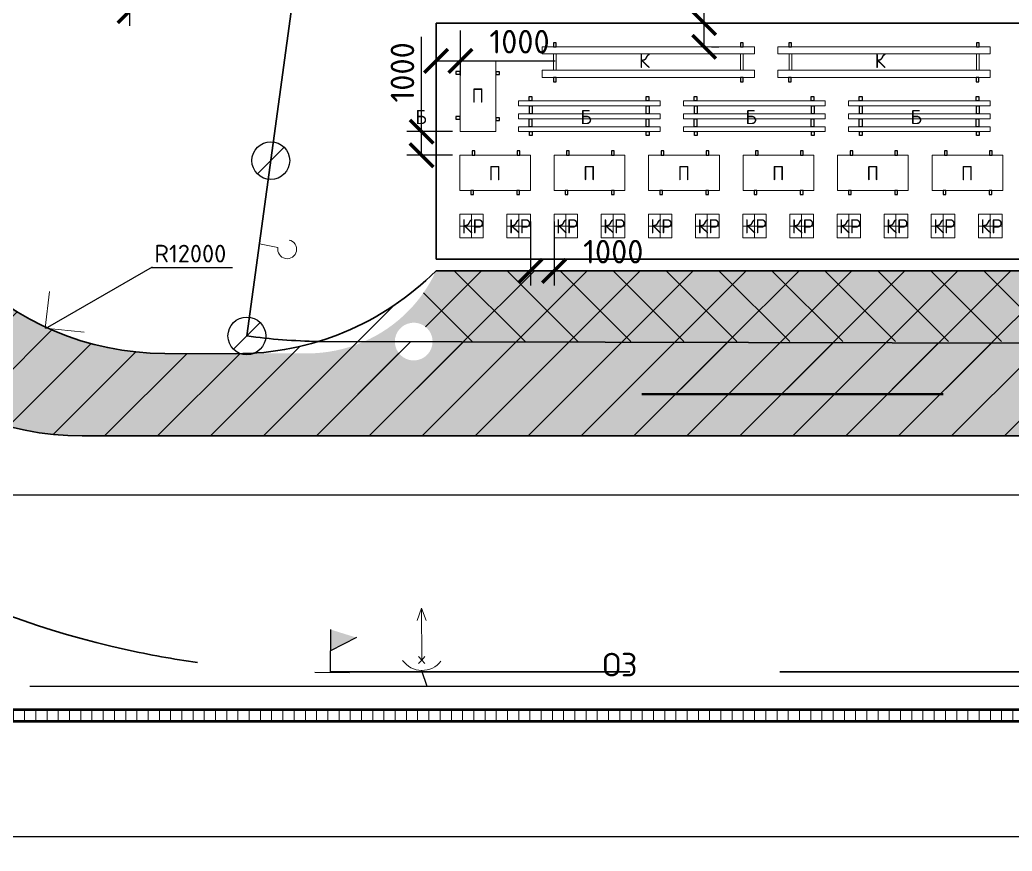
# Model space of a CAD drawing. Header units: millimetres. Extents: x -782 to 10910, y 3841 to 13237.
# Drawn here: x 7085.2 to 7169.4, y 7284.8 to 7355.3 of the extents above; entities that cross this region are included whole.
import ezdxf

# ---------------------------------------------------------------- set-up
doc = ezdxf.new("R2010")
doc.units = ezdxf.units.MM
doc.linetypes.add('штриховая2', pattern=[9.525, 6.35, -3.175])
for name, color, linetype, lineweight in [('!ОНенес!', 6, 'Continuous', 40), ('красный', 1, 'Continuous', 30), ('Тонкая 0.3', 140, 'Continuous', 25)]:
    doc.layers.add(name, color=color, linetype=linetype, lineweight=lineweight)
doc.layers.add('1', color=7, linetype='Continuous')
doc.styles.add('2.5', font='isocpeur.ttf', dxfattribs={"height": 2})
doc.styles.add('Isocpeur', font='isocpeur.ttf')
doc.dimstyles.new('М500 стройгенп', dxfattribs={"dimtxt": 2, "dimasz": 2, "dimexe": 1.25, "dimexo": 0.625, "dimtad": 1, "dimlfac": 500, "dimtxsty": '2.5', "dimblk": 'ARCHTICK', "dimcen": 2.5, "dimadec": 0, "dimazin": 0, "dimtfac": 1, "dimtmove": 0, "dimatfit": 3, "dimfxl": 1, "dimarcsym": 0})
pattern_1 = [(50, (7700.4316, 2863.231), (4.5546167, -0.398477), [0.47625, -5.23875]), (355, (7700.4316, 2863.231), (-0.8810855, 4.776421), [0.381, -4.1910146]), (100.45144, (7700.811, 2863.198), (3.673531, 4.377944), [0.40475, -4.452256]), (46.1842, (7700.4316, 2864.501), (6.776976, -1.051058), [0.714375, -7.858125]), (96.63556, (7700.9964, 2864.4134), (5.935103, 6.185653), [0.607126, -6.67839]), (351.18415, (7700.4316, 2864.501), (5.935103, 6.185653), [0.571499, -6.286493]), (21, (7701.0666, 2864.1835), (3.7903598, -2.55663), [0.47625, -5.23875]), (326, (7701.0666, 2864.1835), (1.5450507, 4.604699), [0.381, -4.191]), (71.45144, (7701.3825, 2863.9704), (5.3354105, 2.0480692), [0.40475, -4.4522484]), (37.5, (7700.4316, 2863.231), (0.0772151, 2.11387597), [0, -4.1402, 0, -4.2545, 0, -4.206875]), (7.5, (7700.4316, 2863.231), (1.6704916, 2.5045144), [0, -2.4257, 0, -4.04495, 0, -1.603375]), (327.5, (7699.0156, 2863.231), (3.3897649, -0.1432186), [0, -1.5875, 0, -4.953, 0, -6.57225]), (317.5, (7698.3806, 2863.231), (3.7032295, 0.6356623), [0, -2.06375, 0, -3.2893, 0, -4.66725])]
pattern_2 = [(45, (7700.4316, 2863.231), (-2.245064, 2.245064), [])]

# ---------------------------------------------------------------- blocks, each defined once
blk = doc.blocks.new('_ArchTick')
at = {"color": 0, "linetype": 'ByBlock', "const_width": 0.15}
blk.add_lwpolyline([(-0.5, -0.5), (0.5, 0.5)], dxfattribs=at)
blk = doc.blocks.new('*D325')
at = {"color": 0, "lineweight": -2, "transparency": 16777216}
for p, q in [((7120.486, 7354.413), (7120.486, 7350.588)), ((7122.546, 7354.413), (7122.546, 7350.588)), ((7120.486, 7351.838), (7122.546, 7351.838)), ((7122.546, 7351.838), (7130.596, 7351.838))]:
    blk.add_line(p, q, dxfattribs=at)
at = {"layer": 'Defpoints', "color": 0, "lineweight": 25, "transparency": 16777216}
for p in [(7120.486, 7355.038), (7122.546, 7355.038), (7122.546, 7351.838)]:
    blk.add_point(p, dxfattribs=at)
at = {"color": 0, "lineweight": -2, "transparency": 16777216, "xscale": 2, "yscale": 2, "zscale": 2, "rotation": 180}
blk.add_blockref('_ArchTick', (7120.486, 7351.838), dxfattribs=at)
at = {"color": 0, "lineweight": -2, "transparency": 16777216, "xscale": 2, "yscale": 2, "zscale": 2}
blk.add_blockref('_ArchTick', (7122.546, 7351.838), dxfattribs=at)
at = {"color": 0, "lineweight": 20, "transparency": 16777216, "insert": (7127.571, 7353.463), "char_height": 2, "attachment_point": 5, "style": '2.5'}
blk.add_mtext('1000', dxfattribs=at)
blk = doc.blocks.new('*D326')
at = {"color": 0, "lineweight": -2, "transparency": 16777216}
for p, q in [((7119.264, 7345.838), (7119.264, 7353.888)), ((7121.873, 7345.838), (7118.014, 7345.838)), ((7119.264, 7343.838), (7119.264, 7345.838)), ((7121.873, 7343.838), (7118.014, 7343.838))]:
    blk.add_line(p, q, dxfattribs=at)
at = {"layer": 'Defpoints', "color": 0, "lineweight": 25, "transparency": 16777216}
for p in [(7119.264, 7345.838), (7122.498, 7345.838), (7122.498, 7343.838)]:
    blk.add_point(p, dxfattribs=at)
at = {"color": 0, "lineweight": -2, "transparency": 16777216, "xscale": 2, "yscale": 2, "zscale": 2}
for p, rotation in [((7119.264, 7345.838), 90), ((7119.264, 7343.838), 270)]:
    blk.add_blockref('_ArchTick', p, dxfattribs=dict(at, rotation=rotation))
at = {"color": 0, "lineweight": 20, "transparency": 16777216, "insert": (7117.639, 7350.863), "char_height": 2, "attachment_point": 5, "rotation": 90, "style": '2.5'}
blk.add_mtext('1000', dxfattribs=at)
blk = doc.blocks.new('*D327')
at = {"color": 0, "lineweight": -2, "transparency": 16777216}
for p, q in [((7128.498, 7338.213), (7128.498, 7332.788)), ((7130.498, 7338.213), (7130.498, 7332.788)), ((7128.498, 7334.038), (7130.498, 7334.038)), ((7130.498, 7334.038), (7138.548, 7334.038))]:
    blk.add_line(p, q, dxfattribs=at)
at = {"layer": 'Defpoints', "color": 0, "lineweight": 25, "transparency": 16777216}
for p in [(7128.498, 7338.838), (7130.498, 7338.838), (7130.498, 7334.038)]:
    blk.add_point(p, dxfattribs=at)
at = {"color": 0, "lineweight": -2, "transparency": 16777216, "xscale": 2, "yscale": 2, "zscale": 2, "rotation": 180}
blk.add_blockref('_ArchTick', (7128.498, 7334.038), dxfattribs=at)
at = {"color": 0, "lineweight": -2, "transparency": 16777216, "xscale": 2, "yscale": 2, "zscale": 2}
blk.add_blockref('_ArchTick', (7130.498, 7334.038), dxfattribs=at)
at = {"color": 0, "lineweight": 20, "transparency": 16777216, "insert": (7135.523, 7335.663), "char_height": 2, "attachment_point": 5, "style": '2.5'}
blk.add_mtext('1000', dxfattribs=at)
blk = doc.blocks.new('*D328')
at = {"color": 0, "lineweight": -2, "transparency": 16777216}
for p, q in [((7143.233, 7355.038), (7143.233, 7363.088)), ((7143.233, 7353.038), (7143.233, 7355.038)), ((7143.858, 7355.038), (7144.483, 7355.038)), ((7143.858, 7353.038), (7144.483, 7353.038))]:
    blk.add_line(p, q, dxfattribs=at)
at = {"layer": 'Defpoints', "color": 0, "lineweight": 25, "transparency": 16777216}
for p in [(7143.233, 7355.038), (7143.233, 7355.038), (7143.233, 7353.038)]:
    blk.add_point(p, dxfattribs=at)
at = {"color": 0, "lineweight": -2, "transparency": 16777216, "xscale": 2, "yscale": 2, "zscale": 2}
for p, rotation in [((7143.233, 7355.038), 90), ((7143.233, 7353.038), 270)]:
    blk.add_blockref('_ArchTick', p, dxfattribs=dict(at, rotation=rotation))
at = {"color": 0, "lineweight": 20, "transparency": 16777216, "insert": (7141.608, 7360.063), "char_height": 2, "attachment_point": 5, "rotation": 90, "style": '2.5'}
blk.add_mtext('1000', dxfattribs=at)
blk = doc.blocks.new('*D272')
at = {"color": 0, "lineweight": -2, "transparency": 16777216}
for p, q in [((7055.486, 7295.199), (7055.486, 7284.838)), ((7387.078, 7295.199), (7387.078, 7284.838)), ((7055.486, 7286.088), (7387.078, 7286.088))]:
    blk.add_line(p, q, dxfattribs=at)
at = {"layer": 'Defpoints', "color": 0, "lineweight": 25, "transparency": 16777216}
for p in [(7055.486, 7295.824), (7387.078, 7295.824), (7387.078, 7286.088)]:
    blk.add_point(p, dxfattribs=at)
at = {"color": 0, "lineweight": -2, "transparency": 16777216, "xscale": 2, "yscale": 2, "zscale": 2, "rotation": 180}
blk.add_blockref('_ArchTick', (7055.486, 7286.088), dxfattribs=at)
at = {"color": 0, "lineweight": -2, "transparency": 16777216, "xscale": 2, "yscale": 2, "zscale": 2}
blk.add_blockref('_ArchTick', (7387.078, 7286.088), dxfattribs=at)
at = {"color": 0, "lineweight": 20, "transparency": 16777216, "insert": (7219.089, 7287.713), "char_height": 2, "attachment_point": 5, "style": '2.5'}
blk.add_mtext('165000', dxfattribs=at)
blk = doc.blocks.new('*D276')
at = {"color": 0, "lineweight": -2, "transparency": 16777216}
for p, q in [((7094.486, 7371.913), (7094.486, 7354.804)), ((7328.486, 7371.913), (7328.486, 7354.804)), ((7328.486, 7356.054), (7094.486, 7356.054))]:
    blk.add_line(p, q, dxfattribs=at)
at = {"layer": 'Defpoints', "color": 0, "lineweight": 25, "transparency": 16777216}
for p in [(7094.486, 7372.538), (7328.486, 7372.538), (7094.486, 7356.054)]:
    blk.add_point(p, dxfattribs=at)
at = {"color": 0, "lineweight": -2, "transparency": 16777216, "xscale": 2, "yscale": 2, "zscale": 2, "rotation": 180}
blk.add_blockref('_ArchTick', (7094.486, 7356.054), dxfattribs=at)
at = {"color": 0, "lineweight": -2, "transparency": 16777216, "xscale": 2, "yscale": 2, "zscale": 2}
blk.add_blockref('_ArchTick', (7328.486, 7356.054), dxfattribs=at)
at = {"color": 0, "lineweight": 25, "transparency": 16777216, "insert": (7211.486, 7357.679), "char_height": 2, "attachment_point": 5, "style": '2.5'}
blk.add_mtext('117000', dxfattribs=at)

msp = doc.modelspace()

# ---------------------------------------------------------------- hatches: boundary and pattern name
at = {"layer": '!ОНенес!', "lineweight": 40}
h = msp.add_hatch(color=7, dxfattribs=at)
h.paths.add_polyline_path([(7143.676174, 7322.141528), (7143.676174, 7323.581409), (7137.946702, 7323.581409)])
h.paths.add_polyline_path([(7143.676174, 7323.581409), (7143.676174, 7325.021289), (7137.946702, 7323.581409)])
at = {"lineweight": 20}
h = msp.add_hatch(dxfattribs=at)
h.set_pattern_fill('ANSI31', color=256, scale=0.3, angle=45)
h.set_pattern_definition([(90, (4875.7906, 4237.0282), (-0.9525, 2e-16), [])])
h.paths.add_polyline_path([(7387.078177, 7569.767246), (7386.078177, 7569.767246), (7055.485539, 7569.767246), (7056.485539, 7568.767246), (7386.078177, 7568.767246)])
h.paths.add_polyline_path([(7386.078177, 7296.824293), (7056.485539, 7296.824293), (7055.485539, 7295.824293), (7387.078177, 7295.824293)])
at = {"lineweight": 25}
h = msp.add_hatch(dxfattribs=at)
h.set_pattern_fill('ANSI31', color=256)
h.set_pattern_definition(pattern_2)
h.paths.add_polyline_path([(7332.239982, 7327.038405), (7326.703297, 7327.038405), (7326.703297, 7320.038405), (7331.283022, 7320.038405)])
h.paths.add_polyline_path([(7304.592886, 7329.623728), (7304.906338, 7331.922209, -0.033531004), (7302.485539, 7334.038405), (7120.485539, 7334.038405, -0.033546474), (7118.063561, 7331.921309), (7118.37767, 7329.623657, -0.454591532), (7120.194385, 7328.038405), (7302.776693, 7328.038405, -0.454492205)])
h.paths.add_polyline_path([(7330.682975, 7548.284564), (7329.603499, 7548.391863, -0.097320235), (7321.432748, 7544.044975), (7091.688062, 7544.038439), (7090.592876, 7536.027341, -0.071737884), (7097.369484, 7537.038124), (7103.514977, 7537.067842, -0.164269753), (7118.063561, 7532.1555), (7118.37767, 7534.453152, -0.374956444), (7116.994391, 7536.038405, -1), (7120.194385, 7536.038405), (7302.776693, 7536.038405, -1), (7305.976688, 7536.038405, -0.381458001), (7304.557288, 7534.448632), (7304.875257, 7532.10143, -0.164703998), (7319.456102, 7537.038405), (7332.206459, 7537.038405)])
h.paths.add_polyline_path([(7096.734983, 7538.165963, -1), (7097.054983, 7538.165963, -1)], flags=16)
h.paths.add_polyline_path([(7304.557288, 7534.448632, -0.447745786), (7302.776693, 7536.038405), (7120.194385, 7536.038405, -0.454591532), (7118.37767, 7534.453152), (7118.063561, 7532.1555, -0.033546474), (7120.485539, 7530.038405), (7302.515459, 7530.038835, -0.032682346), (7304.875257, 7532.10143)])
h.paths.add_polyline_path([(7232.360334, 7535.440804), (7232.360334, 7542.040804), (7227.560334, 7542.040804), (7227.560334, 7535.440804)], flags=24)
h.paths.add_polyline_path([(7232.360334, 7528.092303), (7232.360334, 7534.692303), (7227.560334, 7534.692303), (7227.560334, 7528.092303)], flags=9)
h.paths.add_polyline_path([(7132.422693, 7528.363405), (7138.622693, 7528.363405), (7138.622693, 7533.163405), (7132.422693, 7533.163405)], flags=9)
h = msp.add_hatch(dxfattribs=at)
h.set_pattern_fill('AR-CONC', color=256, scale=0.025)
h.set_pattern_definition(pattern_1)
h.paths.add_polyline_path([(7091.688057, 7544.038405), (7090.485539, 7544.038405, 0.085693329), (7082.438016, 7542.648963), (7082.444132, 7531.740171, -0.096812565), (7090.592876, 7536.027341)])
h.paths.add_polyline_path([(7082.444132, 7531.740171), (7082.438016, 7542.648963, 0.317259017), (7066.485539, 7520.038405), (7066.485539, 7344.038405, 0.414213562), (7090.485539, 7320.038405), (7091.688057, 7320.038405), (7090.731097, 7327.038405), (7090.592876, 7328.049468, -0.331250642), (7073.485539, 7351.038405), (7073.485539, 7513.038405, -0.170440016), (7078.75264, 7528.04102, -0.232505761), (7078.285541, 7528.991206, -0.671055341), (7080.34078, 7529.832964, -0.029601779)])
h.paths.add_polyline_path([(7079.743749, 7529.900254), (7085.143749, 7529.900254), (7085.143749, 7534.700254), (7079.743749, 7534.700254)], flags=25)
h.paths.add_polyline_path([(7066.91693, 7412.104554), (7073.51693, 7412.104554), (7073.51693, 7416.904554), (7066.91693, 7416.904554)], flags=24)
h.paths.add_polyline_path([(7068.410539, 7342.937114), (7075.010539, 7342.937114), (7075.010539, 7347.737114), (7068.410539, 7347.737114)], flags=24)
h.paths.add_polyline_path([(7066.298578, 7464.074933), (7069.988572, 7464.074933), (7069.988572, 7468.394926), (7066.298578, 7468.394926)], flags=9)
at = {"lineweight": 20}
h = msp.add_hatch(dxfattribs=at)
h.set_pattern_fill('AR-CONC', color=256, scale=0.025)
h.set_pattern_definition(pattern_1)
h.paths.add_polyline_path([(7384.078177, 7327.038405), (7332.239982, 7327.038405), (7331.283022, 7320.038405), (7384.078177, 7320.038405)])
edge = h.paths.add_edge_path()
edge.add_line((7332.239982, 7327.038405), (7313.394499, 7327.038405))
edge.add_arc((7313.394499, 7339.038791), 12.000386, 223.86662461, 270, ccw=False)
edge.add_line((7304.742762, 7330.722739), (7304.592886, 7329.623728))
edge.add_arc((7304.376691, 7328.038405), 1.599997, 0, 82.23429528, ccw=False)
edge.add_arc((7304.376691, 7328.038405), 1.599997, -180, 0, ccw=False)
edge.add_line((7302.776693, 7328.038405), (7120.194385, 7328.038405))
edge.add_arc((7118.594388, 7328.038405), 1.599997, -180, 0, ccw=False)
edge.add_arc((7118.594388, 7328.038405), 1.599997, 97.78457087, 180, ccw=False)
edge.add_line((7118.37767, 7329.623657), (7118.227528, 7330.721919))
edge.add_arc((7109.57658, 7339.038791), 12.000386, 270, 316.12794469, ccw=False)
edge.add_line((7109.57658, 7327.038405), (7090.731097, 7327.038405))
edge.add_line((7090.731097, 7327.038405), (7091.688057, 7320.038405))
edge.add_line((7091.688057, 7320.038405), (7331.283022, 7320.038405))
edge.add_line((7331.283022, 7320.038405), (7332.239982, 7327.038405))
edge = h.paths.add_edge_path()
edge.add_arc((7313.394499, 7339.038791), 12.000386, 204.62550124, 223.86662461, ccw=False)
edge.add_line((7302.485539, 7334.038405), (7209.73779, 7334.038405))
edge.add_arc((7208.603897, 7334.431193), 1.199998, 199.10645728, 340.89354272, ccw=False)
edge.add_line((7207.470005, 7334.038405), (7120.485539, 7334.038405))
edge.add_arc((7109.57658, 7339.038791), 12.000386, 316.12794469, 335.37449876, ccw=False)
edge.add_line((7118.227528, 7330.721919), (7118.37767, 7329.623657))
edge.add_arc((7118.594388, 7328.038405), 1.599997, 0, 97.78457087, ccw=False)
edge.add_line((7120.194385, 7328.038405), (7302.776693, 7328.038405))
edge.add_arc((7304.376691, 7328.038405), 1.599997, 82.23429528, 180, ccw=False)
edge.add_line((7304.592886, 7329.623728), (7304.742762, 7330.722739))
edge = h.paths.add_edge_path()
edge.add_line((7331.25819, 7544.038405), (7091.688057, 7544.038405))
edge.add_line((7091.688057, 7544.038405), (7090.731097, 7537.038405))
edge.add_line((7090.731097, 7537.038405), (7109.57658, 7537.038405))
edge.add_arc((7109.57658, 7525.038018), 12.000386, 43.87205531, 90, ccw=False)
edge.add_line((7118.227528, 7533.35489), (7118.37767, 7534.453152))
edge.add_arc((7118.594388, 7536.038405), 1.599997, 180, 262.21542913, ccw=False)
edge.add_arc((7118.594388, 7536.038405), 1.599997, 0, 180, ccw=False)
edge.add_line((7120.194385, 7536.038405), (7302.776693, 7536.038405))
edge.add_arc((7304.376691, 7536.038405), 1.599997, 0, 180, ccw=False)
edge.add_arc((7304.376691, 7536.038405), 1.599997, -83.51900907, 0, ccw=False)
edge.add_line((7304.557288, 7534.448632), (7304.875257, 7532.10143))
edge.add_arc((7364.317017, 7439.347623), 110.1662, 117.53133097, 122.65399107, ccw=False)
edge.add_line((7313.394499, 7537.038405), (7332.206459, 7537.038405))
edge.add_line((7332.206459, 7537.038405), (7331.25819, 7544.038405))
edge = h.paths.add_edge_path()
edge.add_line((7091.688057, 7544.038405), (7082.437162, 7544.038405))
edge.add_line((7082.437162, 7544.038405), (7082.441275, 7536.645836))
edge.add_arc((7085.485539, 7525.038405), 12, 90, 104.69589657, ccw=False)
edge.add_line((7085.485539, 7537.038405), (7090.731097, 7537.038405))
edge.add_line((7090.731097, 7537.038405), (7091.688057, 7544.038405))
edge = h.paths.add_edge_path()
edge.add_line((7304.875257, 7532.10143), (7304.557288, 7534.448632))
edge.add_arc((7304.376691, 7536.038405), 1.599997, 180, 276.48099093, ccw=False)
edge.add_line((7302.776693, 7536.038405), (7120.194385, 7536.038405))
edge.add_arc((7118.594388, 7536.038405), 1.599997, -97.78457087, 0, ccw=False)
edge.add_line((7118.37767, 7534.453152), (7118.227528, 7533.35489))
edge.add_arc((7109.57658, 7525.038018), 12.000386, 24.62550124, 43.87205531, ccw=False)
edge.add_line((7120.485539, 7530.038405), (7205.095409, 7530.038405))
edge.add_arc((7205.681386, 7528.991206), 1.199998, 60.7700888, 119.2299112, ccw=False)
edge.add_line((7206.267363, 7530.038405), (7302.485539, 7530.038405))
edge.add_arc((7304.625807, 7529.974798), 2.141212, 83.30987815, 178.29773268, ccw=False)
h.paths.add_polyline_path([(7206.43408, 7529.323169), (7209.674074, 7529.323169), (7209.674074, 7530.038405), (7206.43408, 7530.038405)])
h.paths.add_polyline_path([(7332.206459, 7537.038405), (7384.078177, 7537.038405), (7384.078177, 7544.038405), (7331.25819, 7544.038405)])
edge = h.paths.add_edge_path()
edge.add_arc((7090.485539, 7520.038405), 24, 109.59180627, 180)
edge.add_line((7066.485539, 7520.038405), (7066.485539, 7344.038405))
edge.add_arc((7090.485539, 7344.038405), 24, 180, 270)
edge.add_line((7090.485539, 7320.038405), (7091.688057, 7320.038405))
edge.add_line((7091.688057, 7320.038405), (7090.731097, 7327.038405))
edge.add_line((7090.731097, 7327.038405), (7085.485539, 7327.038405))
edge.add_arc((7062.514977, 7316.067842), 25.455844, 25.52877937, 64.47122063)
edge.add_line((7073.485539, 7339.038405), (7073.485539, 7525.038405))
edge.add_arc((7085.485539, 7525.038405), 12, 104.69589657, 180, ccw=False)
edge.add_line((7082.441275, 7536.645836), (7082.437935, 7542.648935))
at = {"lineweight": 25}
h = msp.add_hatch(dxfattribs=at)
h.set_pattern_fill('AR-CONC', color=256, scale=0.025)
h.set_pattern_definition(pattern_1)
h.paths.add_polyline_path([(7116.994391, 7328.038405, -0.374956444), (7118.37767, 7329.623657), (7118.227528, 7330.721919, -0.204033738), (7109.57658, 7327.038405), (7097.485539, 7327.038405, -0.072953131), (7090.592876, 7328.049468), (7091.688057, 7320.038405), (7325.203297, 7320.038405), (7325.203297, 7327.038405), (7313.394499, 7327.038405, -0.077886135), (7309.723201, 7327.613781), (7305.971666, 7327.911731, -0.96113778), (7302.776693, 7328.038405), (7120.194385, 7328.038405, -1)])
h.paths.add_polyline_path([(7066.91693, 7412.104554), (7073.51693, 7412.104554), (7073.51693, 7416.904554), (7066.91693, 7416.904554)], flags=24)
h.paths.add_polyline_path([(7068.410539, 7342.937114), (7075.010539, 7342.937114), (7075.010539, 7347.737114), (7068.410539, 7347.737114)], flags=24)
h.paths.add_polyline_path([(7066.298578, 7464.074933), (7069.988572, 7464.074933), (7069.988572, 7468.394926), (7066.298578, 7468.394926)], flags=9)
h.paths.add_polyline_path([(7232.360334, 7321.136005), (7232.360334, 7327.736005), (7227.560334, 7327.736005), (7227.560334, 7321.136005)], flags=24)
edge = h.paths.add_edge_path()
edge.add_arc((7090.485539, 7520.038405), 24, 109.59160183, 180)
edge.add_line((7066.485539, 7520.038405), (7066.485539, 7344.038405))
edge.add_arc((7090.485539, 7344.038405), 24, 180, 270)
edge.add_line((7090.485539, 7320.038405), (7091.688057, 7320.038405))
edge.add_line((7091.688057, 7320.038405), (7090.731097, 7327.038405))
edge.add_line((7090.731097, 7327.038405), (7090.592876, 7328.049468))
edge.add_arc((7097.485539, 7351.038405), 24, 180, 253.30994122, ccw=False)
edge.add_line((7073.485539, 7351.038405), (7073.485539, 7525.038405))
edge.add_arc((7085.485539, 7525.038405), 12, 104.69537151, 180, ccw=False)
edge.add_line((7082.441382, 7536.645864), (7082.438016, 7542.648963))
at = {"lineweight": 20}
h = msp.add_hatch(dxfattribs=at)
h.set_pattern_fill('ANSI31', color=256, angle=90)
h.set_pattern_definition([(135, (4875.7906, 4237.0282), (-2.245064, -2.245064), [])])
h.paths.add_polyline_path([(7120.485539, 7334.038405, -0.084176912), (7118.227528, 7330.721919), (7118.37767, 7329.623657, -0.454591532), (7120.194385, 7328.038405), (7302.776693, 7328.038405, -0.454492205), (7304.592886, 7329.623728), (7304.742762, 7330.722739, -0.084153049), (7302.485539, 7334.038405), (7209.73779, 7334.038405, -0.71189231), (7207.470005, 7334.038405)])
h.paths.add_polyline_path([(7120.194385, 7536.038405, -0.454591532), (7118.37767, 7534.453152), (7118.227528, 7533.35489, -0.084176912), (7120.485539, 7530.038405), (7205.095409, 7530.038405, -0.260759243), (7206.267363, 7530.038405), (7302.485539, 7530.038405, -0.083164554), (7304.710176, 7533.320035), (7304.557288, 7534.448632, -0.447745786), (7302.776693, 7536.038405)])
h.paths.add_polyline_path([(7206.436463, 7529.383558), (7211.836463, 7529.383558), (7211.836463, 7534.183558), (7206.436463, 7534.183558)], flags=9)
h.paths.add_polyline_path([(7340.141114, 7528.737472), (7345.141114, 7528.737472), (7345.141114, 7533.537472), (7340.141114, 7533.537472)], flags=9)
at = {"lineweight": 25}
h = msp.add_hatch(dxfattribs=at)
h.set_pattern_fill('ANSI31', color=256)
h.set_pattern_definition(pattern_2)
h.paths.add_polyline_path([(7097.485539, 7327.038405, -0.231549939), (7078.535096, 7336.311535), (7076.887833, 7324.262096, 0.151733284), (7090.485539, 7320.038405), (7325.203297, 7320.038405), (7325.203297, 7327.038405), (7318.267775, 7327.038405, -0.151593096), (7304.906338, 7331.922209), (7304.592886, 7329.623728, -0.375050339), (7305.976688, 7328.038405, -0.864868894), (7302.843202, 7327.581894), (7110.499441, 7328.047755, -0.057301705), (7105.105866, 7327.061753, -0.195696875), (7103.900628, 7327.012066, -0.004017398), (7103.514977, 7327.008967)])
h.paths.add_polyline_path([(7232.360334, 7321.136005), (7232.360334, 7327.736005), (7227.560334, 7327.736005), (7227.560334, 7321.136005)], flags=24)
h = msp.add_hatch(dxfattribs=at)
h.set_pattern_fill('ANSI31', color=256)
h.set_pattern_definition(pattern_2)
h.paths.add_polyline_path([(7325.203297, 7327.038405), (7318.267775, 7327.038405, -0.151593096), (7304.906338, 7331.922209), (7304.592886, 7329.623728, -0.375050339), (7305.976688, 7328.038405, -1), (7302.776693, 7328.038405), (7120.194385, 7328.038405, -1), (7116.994391, 7328.038405, -0.374956444), (7118.37767, 7329.623657), (7118.063561, 7331.921309, -0.164269753), (7103.514977, 7327.008967), (7097.485539, 7327.038405, -0.072953131), (7090.592876, 7328.049468), (7091.688057, 7320.038405), (7325.203297, 7320.038405)])
at = {"layer": 'Тонкая 0.3', "ltscale": 5}
msp.add_hatch(color=7, dxfattribs=at).paths.add_polyline_path([(7111.563389, 7303.620779), (7111.549662, 7301.829592), (7113.736811, 7302.942824)])

# ---------------------------------------------------------------- linework, layer by layer
at = {"layer": '!ОНенес!', "color": 7, "lineweight": 40}
msp.add_line((7163.497072, 7323.581409), (7137.946702, 7323.581409), dxfattribs=at)
at = {"lineweight": 30}
for p, q in [((7111.485539, 7380.038405), (7104.442203, 7328.517618)), ((7120.485539, 7355.038405), (7302.485539, 7355.038405)), ((7120.485539, 7345.038405), (7120.485539, 7355.038405)), ((7120.485539, 7335.038405), (7120.485539, 7345.038405)), ((7302.485539, 7335.038405), (7120.485539, 7335.038405)), ((7302.485539, 7334.038405), (7120.485539, 7334.038405)), ((7110.499441, 7328.047755), (7304.379875, 7327.578172)), ((7103.514977, 7327.008967), (7097.485539, 7327.038405)), ((7090.485539, 7320.038405), (7395.933366, 7320.038405))]:
    msp.add_line(p, q, dxfattribs=at)
at = {"lineweight": 20}
for p, q in [((7147.485539, 7353.038405), (7129.485539, 7353.038405)), ((7129.485539, 7353.038405), (7129.485539, 7352.438405)), ((7147.485539, 7352.438405), (7147.485539, 7353.038405)), ((7167.485539, 7353.038405), (7149.485539, 7353.038405)), ((7149.485539, 7353.038405), (7149.485539, 7352.438405)), ((7167.485539, 7352.438405), (7167.485539, 7353.038405)), ((7129.485539, 7352.438405), (7147.485539, 7352.438405)), ((7130.44438, 7352.438405), (7130.44438, 7351.038405)), ((7130.672217, 7352.438405), (7130.672217, 7351.038405)), ((7146.323841, 7352.438405), (7146.323841, 7351.038405)), ((7146.551679, 7352.438405), (7146.551679, 7351.038405)), ((7149.485539, 7352.438405), (7167.485539, 7352.438405)), ((7150.44438, 7352.438405), (7150.44438, 7351.038405)), ((7150.672217, 7352.438405), (7150.672217, 7351.038405)), ((7166.323841, 7352.438405), (7166.323841, 7351.038405)), ((7166.551679, 7352.438405), (7166.551679, 7351.038405)), ((7122.545978, 7345.838405), (7122.545978, 7351.838405)), ((7122.545978, 7351.838405), (7125.545978, 7351.838405)), ((7125.545978, 7351.838405), (7125.545978, 7345.838405)), ((7147.485539, 7351.038405), (7129.485539, 7351.038405)), ((7129.485539, 7351.038405), (7129.485539, 7350.438405)), ((7129.485539, 7350.438405), (7147.485539, 7350.438405)), ((7147.485539, 7350.438405), (7147.485539, 7351.038405)), ((7167.485539, 7351.038405), (7149.485539, 7351.038405)), ((7149.485539, 7351.038405), (7149.485539, 7350.438405)), ((7149.485539, 7350.438405), (7167.485539, 7350.438405)), ((7167.485539, 7350.438405), (7167.485539, 7351.038405)), ((7127.485539, 7348.438405), (7139.485539, 7348.438405)), ((7127.485539, 7348.024045), (7127.485539, 7348.438405)), ((7127.485539, 7348.438405), (7127.485539, 7348.038405)), ((7127.485539, 7348.038405), (7139.485539, 7348.038405)), ((7139.485539, 7348.438405), (7139.485539, 7348.038405)), ((7141.485539, 7348.438405), (7153.485539, 7348.438405)), ((7141.485539, 7348.024045), (7141.485539, 7348.438405)), ((7141.485539, 7348.438405), (7141.485539, 7348.038405)), ((7141.485539, 7348.038405), (7153.485539, 7348.038405)), ((7153.485539, 7348.438405), (7153.485539, 7348.038405)), ((7155.485539, 7348.438405), (7167.485539, 7348.438405)), ((7155.485539, 7348.024045), (7155.485539, 7348.438405)), ((7155.485539, 7348.438405), (7155.485539, 7348.038405)), ((7155.485539, 7348.038405), (7167.485539, 7348.038405)), ((7167.485539, 7348.438405), (7167.485539, 7348.038405)), ((7127.485539, 7346.938405), (7127.485539, 7347.338405)), ((7139.485539, 7347.338405), (7127.485539, 7347.338405)), ((7139.485539, 7346.938405), (7127.485539, 7346.938405)), ((7139.485539, 7347.338405), (7139.485539, 7346.938405)), ((7139.485539, 7346.938405), (7139.485539, 7347.338405)), ((7141.485539, 7346.938405), (7141.485539, 7347.338405)), ((7153.485539, 7347.338405), (7141.485539, 7347.338405)), ((7153.485539, 7346.938405), (7141.485539, 7346.938405)), ((7153.485539, 7347.338405), (7153.485539, 7346.938405)), ((7153.485539, 7346.938405), (7153.485539, 7347.338405)), ((7155.485539, 7346.938405), (7155.485539, 7347.338405)), ((7167.485539, 7347.338405), (7155.485539, 7347.338405)), ((7167.485539, 7346.938405), (7155.485539, 7346.938405)), ((7167.485539, 7347.338405), (7167.485539, 7346.938405)), ((7167.485539, 7346.938405), (7167.485539, 7347.338405)), ((7127.485539, 7345.838405), (7127.485539, 7346.238405)), ((7139.485539, 7346.238405), (7127.485539, 7346.238405)), ((7139.485539, 7346.238405), (7139.485539, 7345.838405)), ((7139.485539, 7345.838405), (7139.485539, 7346.238405)), ((7141.485539, 7345.838405), (7141.485539, 7346.238405)), ((7153.485539, 7346.238405), (7141.485539, 7346.238405)), ((7153.485539, 7346.238405), (7153.485539, 7345.838405)), ((7153.485539, 7345.838405), (7153.485539, 7346.238405)), ((7155.485539, 7345.838405), (7155.485539, 7346.238405)), ((7167.485539, 7346.238405), (7155.485539, 7346.238405)), ((7167.485539, 7346.238405), (7167.485539, 7345.838405)), ((7167.485539, 7345.838405), (7167.485539, 7346.238405)), ((7125.545978, 7345.838405), (7122.545978, 7345.838405)), ((7139.485539, 7345.838405), (7127.485539, 7345.838405)), ((7153.485539, 7345.838405), (7141.485539, 7345.838405)), ((7167.485539, 7345.838405), (7155.485539, 7345.838405)), ((7122.4977, 7340.838405), (7122.4977, 7343.838405)), ((7122.4977, 7343.838405), (7128.4977, 7343.838405)), ((7128.4977, 7343.838405), (7128.4977, 7340.838405)), ((7130.509861, 7340.838405), (7130.509861, 7343.838405)), ((7130.509861, 7343.838405), (7136.509861, 7343.838405)), ((7136.509861, 7343.838405), (7136.509861, 7340.838405)), ((7138.522021, 7340.838405), (7138.522021, 7343.838405)), ((7138.522021, 7343.838405), (7144.522021, 7343.838405)), ((7144.522021, 7343.838405), (7144.522021, 7340.838405)), ((7146.534182, 7340.838405), (7146.534182, 7343.838405)), ((7146.534182, 7343.838405), (7152.534182, 7343.838405)), ((7152.534182, 7343.838405), (7152.534182, 7340.838405)), ((7154.546342, 7340.838405), (7154.546342, 7343.838405)), ((7154.546342, 7343.838405), (7160.546342, 7343.838405)), ((7160.546342, 7343.838405), (7160.546342, 7340.838405)), ((7162.558503, 7340.838405), (7162.558503, 7343.838405)), ((7162.558503, 7343.838405), (7168.558503, 7343.838405)), ((7168.558503, 7343.838405), (7168.558503, 7340.838405)), ((7128.4977, 7340.838405), (7122.4977, 7340.838405)), ((7136.509861, 7340.838405), (7130.509861, 7340.838405)), ((7144.522021, 7340.838405), (7138.522021, 7340.838405)), ((7152.534182, 7340.838405), (7146.534182, 7340.838405)), ((7160.546342, 7340.838405), (7154.546342, 7340.838405)), ((7168.558503, 7340.838405), (7162.558503, 7340.838405))]:
    msp.add_line(p, q, dxfattribs=at)
at = {"lineweight": 25}
for p, q in [((7107.605305, 7344.510762), (7105.342567, 7342.248024)), ((7106.473936, 7343.379393), (7107.605305, 7344.510762)), ((7096.410251, 7334.353407), (7087.51935, 7329.24741)), ((7096.384273, 7334.327429), (7103.216151, 7334.327429)), ((7105.573572, 7329.648987), (7103.310834, 7327.386249)), ((7104.442203, 7328.517618), (7105.573572, 7329.648987))]:
    msp.add_line(p, q, dxfattribs=at)
at = {"lineweight": 13}
for p, q in [((7122.4977, 7336.838408), (7122.4977, 7338.838405)), ((7122.4977, 7338.838405), (7124.497697, 7338.838405)), ((7123.497698, 7338.838405), (7123.497698, 7336.838408)), ((7124.497697, 7338.838405), (7124.497697, 7336.838408)), ((7126.497697, 7336.838408), (7126.497697, 7338.838405)), ((7126.497697, 7338.838405), (7128.497693, 7338.838405)), ((7127.497695, 7338.838405), (7127.497695, 7336.838408)), ((7128.497693, 7338.838405), (7128.497693, 7336.838408)), ((7130.497693, 7336.838408), (7130.497693, 7338.838405)), ((7130.497693, 7338.838405), (7132.49769, 7338.838405)), ((7131.497692, 7338.838405), (7131.497692, 7336.838408)), ((7132.49769, 7338.838405), (7132.49769, 7336.838408)), ((7134.49769, 7336.838408), (7134.49769, 7338.838405)), ((7134.49769, 7338.838405), (7136.497687, 7338.838405)), ((7135.497688, 7338.838405), (7135.497688, 7336.838408)), ((7136.497687, 7338.838405), (7136.497687, 7336.838408)), ((7138.497687, 7336.838408), (7138.497687, 7338.838405)), ((7138.497687, 7338.838405), (7140.497683, 7338.838405)), ((7139.497685, 7338.838405), (7139.497685, 7336.838408)), ((7140.497683, 7338.838405), (7140.497683, 7336.838408)), ((7142.497683, 7336.838408), (7142.497683, 7338.838405)), ((7142.497683, 7338.838405), (7144.49768, 7338.838405)), ((7143.497682, 7338.838405), (7143.497682, 7336.838408)), ((7144.49768, 7338.838405), (7144.49768, 7336.838408)), ((7146.49768, 7336.838408), (7146.49768, 7338.838405)), ((7146.49768, 7338.838405), (7148.497677, 7338.838405)), ((7147.497678, 7338.838405), (7147.497678, 7336.838408)), ((7148.497677, 7338.838405), (7148.497677, 7336.838408)), ((7150.497677, 7336.838408), (7150.497677, 7338.838405)), ((7150.497677, 7338.838405), (7152.497673, 7338.838405)), ((7151.497675, 7338.838405), (7151.497675, 7336.838408)), ((7152.497673, 7338.838405), (7152.497673, 7336.838408)), ((7154.497673, 7336.838408), (7154.497673, 7338.838405)), ((7154.497673, 7338.838405), (7156.49767, 7338.838405)), ((7155.497672, 7338.838405), (7155.497672, 7336.838408)), ((7156.49767, 7338.838405), (7156.49767, 7336.838408)), ((7158.49767, 7336.838408), (7158.49767, 7338.838405)), ((7158.49767, 7338.838405), (7160.497667, 7338.838405)), ((7159.497668, 7338.838405), (7159.497668, 7336.838408)), ((7160.497667, 7338.838405), (7160.497667, 7336.838408)), ((7162.497667, 7336.838408), (7162.497667, 7338.838405)), ((7162.497667, 7338.838405), (7164.497663, 7338.838405)), ((7163.497665, 7338.838405), (7163.497665, 7336.838408)), ((7164.497663, 7338.838405), (7164.497663, 7336.838408)), ((7166.497663, 7336.838408), (7166.497663, 7338.838405)), ((7166.497663, 7338.838405), (7168.49766, 7338.838405)), ((7167.497662, 7338.838405), (7167.497662, 7336.838408)), ((7168.49766, 7338.838405), (7168.49766, 7336.838408)), ((7124.497697, 7337.838406), (7122.4977, 7337.838406)), ((7128.497693, 7337.838406), (7126.497697, 7337.838406)), ((7132.49769, 7337.838406), (7130.497693, 7337.838406)), ((7136.497687, 7337.838406), (7134.49769, 7337.838406)), ((7140.497683, 7337.838406), (7138.497687, 7337.838406)), ((7144.49768, 7337.838406), (7142.497683, 7337.838406)), ((7148.497677, 7337.838406), (7146.49768, 7337.838406)), ((7152.497673, 7337.838406), (7150.497677, 7337.838406)), ((7156.49767, 7337.838406), (7154.497673, 7337.838406)), ((7160.497667, 7337.838406), (7158.49767, 7337.838406)), ((7164.497663, 7337.838406), (7162.497667, 7337.838406)), ((7168.49766, 7337.838406), (7166.497663, 7337.838406)), ((7124.497697, 7336.838408), (7122.4977, 7336.838408)), ((7128.497693, 7336.838408), (7126.497697, 7336.838408)), ((7132.49769, 7336.838408), (7130.497693, 7336.838408)), ((7136.497687, 7336.838408), (7134.49769, 7336.838408)), ((7140.497683, 7336.838408), (7138.497687, 7336.838408)), ((7144.49768, 7336.838408), (7142.497683, 7336.838408)), ((7148.497677, 7336.838408), (7146.49768, 7336.838408)), ((7152.497673, 7336.838408), (7150.497677, 7336.838408)), ((7156.49767, 7336.838408), (7154.497673, 7336.838408)), ((7160.497667, 7336.838408), (7158.49767, 7336.838408)), ((7164.497663, 7336.838408), (7162.497667, 7336.838408)), ((7168.49766, 7336.838408), (7166.497663, 7336.838408)), ((7105.510592, 7336.332693), (7107.080192, 7336.022295))]:
    msp.add_line(p, q, dxfattribs=at)
at = {"lineweight": 18}
for q in [(7087.710053, 7332.282986), (7090.633497, 7328.850707)]:
    msp.add_line((7087.344817, 7329.174028), q, dxfattribs=at)
at = {"color": 5, "lineweight": 25}
msp.add_line((7061.485539, 7315.038405), (7259.847284, 7315.038405), dxfattribs=at)
at = {"linetype": 'штриховая2', "lineweight": 30, "ltscale": 4}
msp.add_line((7111.535934, 7300.038405), (7311.485539, 7300.038405), dxfattribs=at)
at = {"color": 1, "lineweight": 25}
for p, q in [((7119.264703, 7300.158995), (7119.707645, 7298.82429)), ((7086.038594, 7298.82429), (7337.17732, 7298.82429))]:
    msp.add_line(p, q, dxfattribs=at)
at = {"color": 240, "lineweight": 20, "true_color": 0xed1f24}
msp.add_line((7086.038594, 7298.82429), (7118.49838, 7298.82429), dxfattribs=at)
at = {"lineweight": 50}
msp.add_line((7387.078177, 7295.824293), (7055.485539, 7295.824293), dxfattribs=at)
msp.add_lwpolyline([(7386.078177, 7320.038405), (7386.078177, 7296.824293), (7056.485539, 7296.824293), (7056.485539, 7568.767246), (7386.078177, 7568.767246), (7386.078177, 7544.038405)], dxfattribs=at)
at = {"linetype": 'Continuous'}
for points in [[(7130.672217, 7353.371414), (7130.44438, 7353.371414), (7130.44438, 7353.038405), (7130.672217, 7353.038405)], [(7146.551679, 7353.371414), (7146.323841, 7353.371414), (7146.323841, 7353.038405), (7146.551679, 7353.038405)], [(7150.633712, 7353.371414), (7150.405874, 7353.371414), (7150.405874, 7353.038405), (7150.633712, 7353.038405)], [(7166.551679, 7353.371414), (7166.323841, 7353.371414), (7166.323841, 7353.038405), (7166.551679, 7353.038405)], [(7122.545978, 7350.70649), (7122.545978, 7350.934327), (7122.176497, 7350.934327), (7122.176497, 7350.70649)], [(7125.878988, 7350.690232), (7125.878988, 7350.91807), (7125.545978, 7350.91807), (7125.545978, 7350.690232)], [(7130.672217, 7350.438405), (7130.44438, 7350.438405), (7130.44438, 7350.068923), (7130.672217, 7350.068923)], [(7146.535421, 7350.438405), (7146.307583, 7350.438405), (7146.307583, 7350.068923), (7146.535421, 7350.068923)], [(7150.617454, 7350.438405), (7150.389617, 7350.438405), (7150.389617, 7350.068923), (7150.617454, 7350.068923)], [(7166.535421, 7350.438405), (7166.307583, 7350.438405), (7166.307583, 7350.068923), (7166.535421, 7350.068923)], [(7128.617454, 7348.438405), (7128.389617, 7348.438405), (7128.389617, 7348.807886), (7128.617454, 7348.807886)], [(7138.535421, 7348.438405), (7138.307583, 7348.438405), (7138.307583, 7348.807886), (7138.535421, 7348.807886)], [(7142.617454, 7348.438405), (7142.389617, 7348.438405), (7142.389617, 7348.807886), (7142.617454, 7348.807886)], [(7152.535421, 7348.438405), (7152.307583, 7348.438405), (7152.307583, 7348.807886), (7152.535421, 7348.807886)], [(7156.617454, 7348.438405), (7156.389617, 7348.438405), (7156.389617, 7348.807886), (7156.617454, 7348.807886)], [(7166.535421, 7348.438405), (7166.307583, 7348.438405), (7166.307583, 7348.807886), (7166.535421, 7348.807886)], [(7128.633712, 7347.338405), (7128.405874, 7347.338405), (7128.405874, 7348.038405), (7128.633712, 7348.038405)], [(7138.551679, 7347.338405), (7138.323841, 7347.338405), (7138.323841, 7348.038405), (7138.551679, 7348.038405)], [(7142.633712, 7347.338405), (7142.405874, 7347.338405), (7142.405874, 7348.038405), (7142.633712, 7348.038405)], [(7152.551679, 7347.338405), (7152.323841, 7347.338405), (7152.323841, 7348.038405), (7152.551679, 7348.038405)], [(7156.633712, 7347.338405), (7156.405874, 7347.338405), (7156.405874, 7348.038405), (7156.633712, 7348.038405)], [(7166.551679, 7347.338405), (7166.323841, 7347.338405), (7166.323841, 7348.038405), (7166.551679, 7348.038405)], [(7122.545978, 7346.893849), (7122.545978, 7347.121687), (7122.176497, 7347.121687), (7122.176497, 7346.893849)], [(7125.878988, 7346.772265), (7125.878988, 7347.000103), (7125.545978, 7347.000103), (7125.545978, 7346.772265)], [(7128.617454, 7346.238405), (7128.389617, 7346.238405), (7128.389617, 7346.938405), (7128.617454, 7346.938405)], [(7138.535421, 7346.238405), (7138.307583, 7346.238405), (7138.307583, 7346.938405), (7138.535421, 7346.938405)], [(7142.617454, 7346.238405), (7142.389617, 7346.238405), (7142.389617, 7346.938405), (7142.617454, 7346.938405)], [(7152.535421, 7346.238405), (7152.307583, 7346.238405), (7152.307583, 7346.938405), (7152.535421, 7346.938405)], [(7156.617454, 7346.238405), (7156.389617, 7346.238405), (7156.389617, 7346.938405), (7156.617454, 7346.938405)], [(7166.535421, 7346.238405), (7166.307583, 7346.238405), (7166.307583, 7346.938405), (7166.535421, 7346.938405)], [(7128.633712, 7345.505395), (7128.405874, 7345.505395), (7128.405874, 7345.838405), (7128.633712, 7345.838405)], [(7138.551679, 7345.505395), (7138.323841, 7345.505395), (7138.323841, 7345.838405), (7138.551679, 7345.838405)], [(7142.633712, 7345.505395), (7142.405874, 7345.505395), (7142.405874, 7345.838405), (7142.633712, 7345.838405)], [(7152.551679, 7345.505395), (7152.323841, 7345.505395), (7152.323841, 7345.838405), (7152.551679, 7345.838405)], [(7156.633712, 7345.505395), (7156.405874, 7345.505395), (7156.405874, 7345.838405), (7156.633712, 7345.838405)], [(7166.551679, 7345.505395), (7166.323841, 7345.505395), (7166.323841, 7345.838405), (7166.551679, 7345.838405)], [(7123.553145, 7343.838405), (7123.780982, 7343.838405), (7123.780982, 7344.207886), (7123.553145, 7344.207886)], [(7127.365785, 7343.838405), (7127.593623, 7343.838405), (7127.593623, 7344.207886), (7127.365785, 7344.207886)], [(7131.565305, 7343.838405), (7131.793143, 7343.838405), (7131.793143, 7344.207886), (7131.565305, 7344.207886)], [(7135.377946, 7343.838405), (7135.605783, 7343.838405), (7135.605783, 7344.207886), (7135.377946, 7344.207886)], [(7139.577466, 7343.838405), (7139.805303, 7343.838405), (7139.805303, 7344.207886), (7139.577466, 7344.207886)], [(7143.390107, 7343.838405), (7143.617944, 7343.838405), (7143.617944, 7344.207886), (7143.390107, 7344.207886)], [(7147.589627, 7343.838405), (7147.817464, 7343.838405), (7147.817464, 7344.207886), (7147.589627, 7344.207886)], [(7151.402267, 7343.838405), (7151.630105, 7343.838405), (7151.630105, 7344.207886), (7151.402267, 7344.207886)], [(7155.601787, 7343.838405), (7155.829625, 7343.838405), (7155.829625, 7344.207886), (7155.601787, 7344.207886)], [(7159.414428, 7343.838405), (7159.642265, 7343.838405), (7159.642265, 7344.207886), (7159.414428, 7344.207886)], [(7163.613948, 7343.838405), (7163.841785, 7343.838405), (7163.841785, 7344.207886), (7163.613948, 7344.207886)], [(7167.426588, 7343.838405), (7167.654426, 7343.838405), (7167.654426, 7344.207886), (7167.426588, 7344.207886)], [(7123.431561, 7340.505395), (7123.659398, 7340.505395), (7123.659398, 7340.838405), (7123.431561, 7340.838405)], [(7127.349528, 7340.505395), (7127.577365, 7340.505395), (7127.577365, 7340.838405), (7127.349528, 7340.838405)], [(7131.443722, 7340.505395), (7131.671559, 7340.505395), (7131.671559, 7340.838405), (7131.443722, 7340.838405)], [(7135.361688, 7340.505395), (7135.589526, 7340.505395), (7135.589526, 7340.838405), (7135.361688, 7340.838405)], [(7139.455882, 7340.505395), (7139.68372, 7340.505395), (7139.68372, 7340.838405), (7139.455882, 7340.838405)], [(7143.373849, 7340.505395), (7143.601686, 7340.505395), (7143.601686, 7340.838405), (7143.373849, 7340.838405)], [(7147.468043, 7340.505395), (7147.69588, 7340.505395), (7147.69588, 7340.838405), (7147.468043, 7340.838405)], [(7151.386009, 7340.505395), (7151.613847, 7340.505395), (7151.613847, 7340.838405), (7151.386009, 7340.838405)], [(7155.480203, 7340.505395), (7155.708041, 7340.505395), (7155.708041, 7340.838405), (7155.480203, 7340.838405)], [(7159.39817, 7340.505395), (7159.626007, 7340.505395), (7159.626007, 7340.838405), (7159.39817, 7340.838405)], [(7163.492364, 7340.505395), (7163.720201, 7340.505395), (7163.720201, 7340.838405), (7163.492364, 7340.838405)], [(7167.410331, 7340.505395), (7167.638168, 7340.505395), (7167.638168, 7340.838405), (7167.410331, 7340.838405)]]:
    msp.add_lwpolyline(points, close=True, dxfattribs=at)
at = {"lineweight": 25}
for centre in [(7106.473936, 7343.379393), (7104.442203, 7328.517618)]:
    msp.add_circle(centre, 1.599997, dxfattribs=at)
at = {"lineweight": 30}
for centre, radius, start, end in [((7097.485539, 7351.038405), 24, 180, 270), ((7090.485539, 7344.038405), 24, 180, 270), ((7103.514977, 7351.008967), 24, 270, 315), ((7111.485539, 7380.038405), 52, 262.21542913, 268.9134104)]:
    msp.add_arc(centre, radius, start, end, dxfattribs=at)
at = {"lineweight": 13}
msp.add_arc((7107.864992, 7335.867095), 0.799999, 168.8137342, 78.8137342, dxfattribs=at)
at = {"linetype": 'штриховая2', "lineweight": 30, "ltscale": 4}
for start, end in [(242.70062453, 257.49441391), (257.49441393, 261.92489316)]:
    msp.add_arc((7111.485539, 7380.038405), 80, start, end, dxfattribs=at)
at = {"layer": 'красный', "color": 1, "lineweight": 20}
for p, q in [((7119.241362, 7305.445838), (7118.875438, 7304.386882)), ((7119.652777, 7304.393168), (7119.241362, 7305.445838)), ((7119.277019, 7301.035989), (7119.241362, 7305.445838)), ((7119.277019, 7301.035989), (7119.00863, 7301.329836)), ((7119.277019, 7301.035989), (7119.013416, 7300.73784)), ((7119.277019, 7301.035989), (7119.540622, 7301.334138)), ((7119.277019, 7301.035989), (7119.545409, 7300.742142))]:
    msp.add_line(p, q, dxfattribs=at)
msp.add_arc((7119.304595, 7302.177668), 2.019068, 215.27436237, 322.46138317, dxfattribs=at)
at = {"layer": 'Тонкая 0.3', "color": 7, "ltscale": 5}
for p, q in [((7111.535934, 7300.038405), (7111.563389, 7303.620779)), ((7113.736811, 7302.942824), (7111.549662, 7301.829592)), ((7110.218138, 7300.008302), (7113.153075, 7299.985808))]:
    msp.add_line(p, q, dxfattribs=at)

# ---------------------------------------------------------------- texts
at = {"layer": '1', "width": 335.51997649, "style": 'Isocpeur'}
for s, insert, char_height, attachment_point in [('К', (7137.699174, 7352.438405), 1.199998, 1), ('К', (7157.699174, 7352.438405), 1.199998, 1), ('П', (7123.50015, 7349.494139), 1.199998, 1), ('Б', (7118.728098, 7346.474019), 1.199998, 7), ('Б', (7132.728098, 7346.474019), 1.199998, 7), ('Б', (7146.728098, 7346.474019), 1.199998, 7), ('Б', (7160.728098, 7346.474019), 1.199998, 7), ('П', (7124.947029, 7342.915334), 1.199998, 1), ('П', (7132.959189, 7342.915334), 1.199998, 1), ('П', (7140.97135, 7342.915334), 1.199998, 1), ('П', (7148.983511, 7342.915334), 1.199998, 1), ('П', (7156.995671, 7342.915334), 1.199998, 1), ('П', (7165.007832, 7342.915334), 1.199998, 1), ('КР', (7122.655934, 7338.416087), 1.199998, 1), ('КР', (7126.65593, 7338.416087), 1.199998, 1), ('КР', (7130.655927, 7338.416087), 1.199998, 1), ('КР', (7134.655924, 7338.416087), 1.199998, 1), ('КР', (7138.65592, 7338.416087), 1.199998, 1), ('КР', (7142.655917, 7338.416087), 1.199998, 1), ('КР', (7146.655914, 7338.416087), 1.199998, 1), ('КР', (7150.65591, 7338.416087), 1.199998, 1), ('КР', (7154.655907, 7338.416087), 1.199998, 1), ('КР', (7158.655904, 7338.416087), 1.199998, 1), ('КР', (7162.6559, 7338.416087), 1.199998, 1), ('КР', (7166.655897, 7338.416087), 1.199998, 1), ('\\A1;R12000', (7102.694219, 7336.248484), 1.4999975, 3), ('ОЗ', (7134.604568, 7301.649954), 2, 1)]:
    msp.add_mtext(s, dxfattribs=dict(at, insert=insert, char_height=char_height, attachment_point=attachment_point))

# ---------------------------------------------------------------- dimensions: what is measured, and where the dimension line sits
at = {"lineweight": 25}
dim = msp.add_linear_dim(base=(7094.485539, 7356.053595), p1=(7328.485539, 7372.538405), p2=(7094.485539, 7372.538405), dimstyle='М500 стройгенп', dxfattribs=at)
dim.commit()
dim.dimension.update_dxf_attribs({"geometry": '*D276', "text_midpoint": (7211.485539, 7356.053595), "dimtype": 160})
at = {"lineweight": 20}
for base, p1, p2, picture, middle in [((7143.232544, 7355.038405), (7143.232544, 7353.038405), (7143.232544, 7355.038405), '*D328', (7141.607544, 7360.063405)), ((7119.264375, 7345.838405), (7122.4977, 7343.838405), (7122.4977, 7345.838405), '*D326', (7117.639375, 7350.863405))]:
    dim = msp.add_linear_dim(base=base, p1=p1, p2=p2, angle=90, dimstyle='М500 стройгенп', dxfattribs=at)
    dim.commit()
    dim.dimension.update_dxf_attribs({"geometry": picture, "text_midpoint": middle})
dim = msp.add_linear_dim(base=(7122.545978, 7351.838405), p1=(7120.485539, 7355.038405), p2=(7122.545978, 7355.038405), text='1000', dimstyle='М500 стройгенп', dxfattribs=at)
dim.commit()
dim.dimension.update_dxf_attribs({"geometry": '*D325', "text_midpoint": (7127.570978, 7353.463405)})
dim = msp.add_linear_dim(base=(7130.497693, 7334.038405), p1=(7128.497693, 7338.838405), p2=(7130.497693, 7338.838405), dimstyle='М500 стройгенп', dxfattribs=at)
dim.commit()
dim.dimension.update_dxf_attribs({"geometry": '*D327', "text_midpoint": (7135.522693, 7335.663405)})
dim = msp.add_linear_dim(base=(7387.078177, 7286.088431), p1=(7055.485539, 7295.824293), p2=(7387.078177, 7295.824293), text='165000', dimstyle='М500 стройгенп', dxfattribs=at)
dim.commit()
dim.dimension.update_dxf_attribs({"geometry": '*D272', "text_midpoint": (7219.089041, 7286.088431), "dimtype": 160})

doc.saveas('drawing.dxf')
